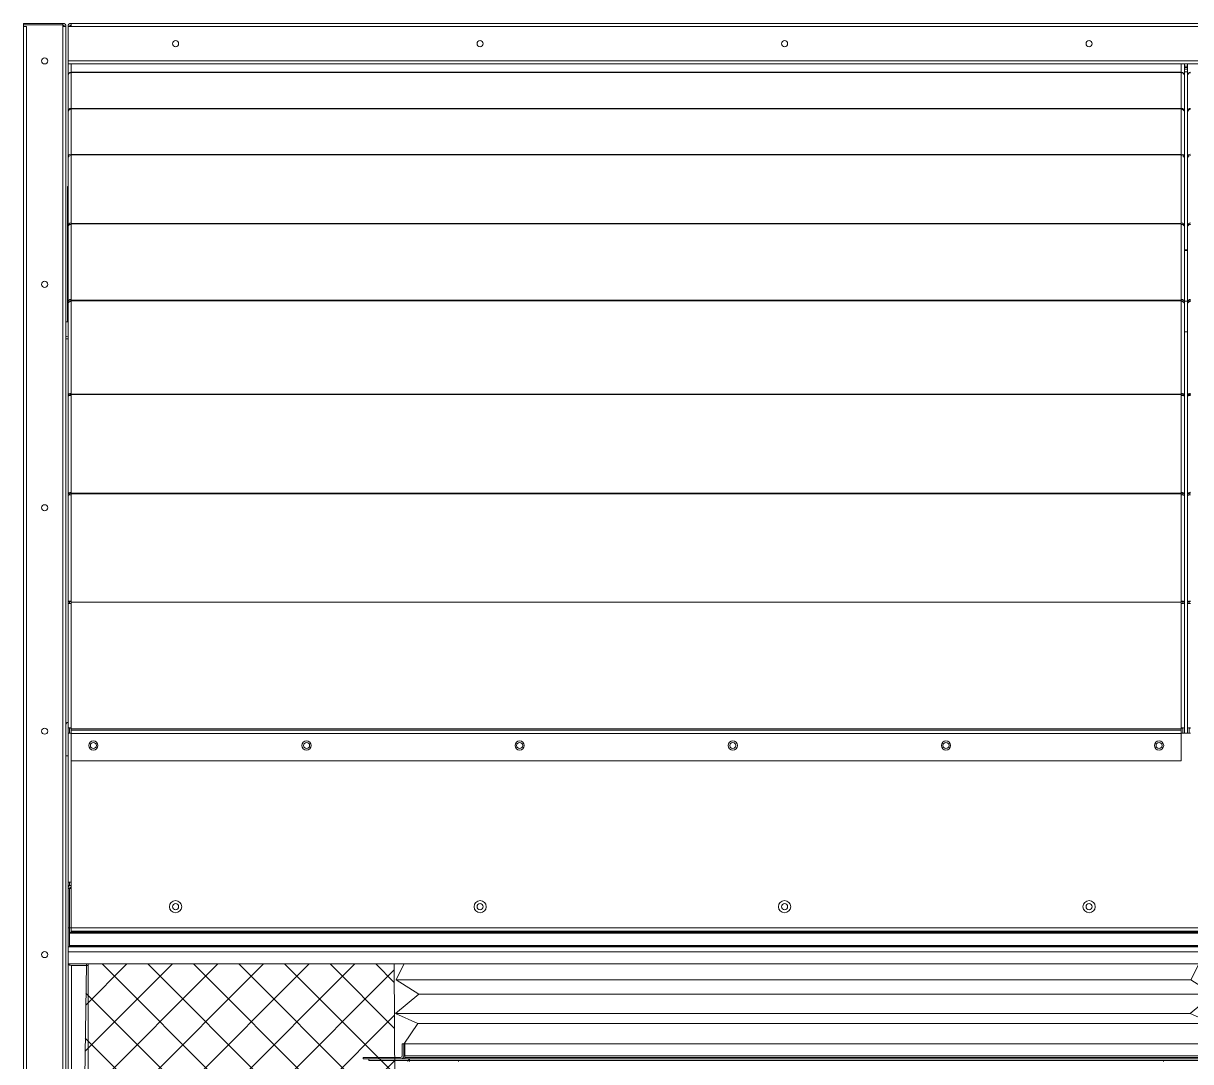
# Model space of a CAD drawing. Header units: millimetres. Extents: x 22763 to 52170, y 15948 to 36743.
# Drawn here: x 42064 to 43214, y 25508 to 26530 of the extents above; entities that cross this region are included whole.
import ezdxf

# ---------------------------------------------------------------- set-up
doc = ezdxf.new("R2010")
doc.units = ezdxf.units.MM

# ---------------------------------------------------------------- blocks, each defined once
blk = doc.blocks.new('3753456')
at = {"color": 0, "lineweight": 5}
for p, q in [((337590.2, 91235.5), (337597.8, 91251)), ((337612.3, 91221.4), (337590.2, 91235.5)), ((337589.4, 91202.2), (337612.3, 91221.4)), ((337611.6, 91192.6), (337589.4, 91202.2)), ((337597.8, 91172), (337611.6, 91192.6))]:
    blk.add_line(p, q, dxfattribs=at)
blk = doc.blocks.new('45735')
at = {"color": 0, "lineweight": 5}
for p, q in [((339300, 91099.7), (338517, 91099.7)), ((338539.1, 91085.6), (339322.1, 91085.6)), ((338516.2, 91066.4), (339299.2, 91066.4)), ((339321.4, 91056.8), (338538.4, 91056.8))]:
    blk.add_line(p, q, dxfattribs=at)
for p in [(926.8, -135.8), (1709.8, -135.8)]:
    blk.add_blockref('3753456', p, dxfattribs=at)
blk = doc.blocks.new('2')
at = {"lineweight": 5}
h = blk.add_hatch(dxfattribs=at)
h.set_pattern_fill('ANSI37', scale=10)
h.set_pattern_definition([(45, (-991384.25, -464684.997), (-22.4506403, 22.4506403), []), (135, (-991384.25, -464684.997), (-22.4506403, -22.4506403), [])])
h.paths.add_polyline_path([(42439.5, 23682), (42429, 25604.2), (42125.7, 25604.2), (42097.5, 23682)])
at = {"color": 7, "lineweight": 20, "ltscale": 0.021611}
for p, q in [((42063.6, 26530.4), (42102.5, 26530.4)), ((42063.6, 26528.8), (42102.5, 26528.8)), ((42107.6, 25678.5), (42107.6, 25639.6)), ((42109.2, 25639.6), (42109.2, 25678.5))]:
    blk.add_line(p, q, dxfattribs=at)
at = {"color": 7, "lineweight": 20, "ltscale": 0.000888889}
for p, q in [((42063.6, 26530.4), (42063.6, 26528.8)), ((42102.5, 26530.4), (42102.5, 26528.8)), ((42109.2, 26256.3), (42107.6, 26256.3)), ((43206, 26256.3), (43207.6, 26256.3)), ((43212.2, 26256.3), (43210.6, 26256.3)), ((42109.2, 26164.3), (42107.6, 26164.3)), ((43206, 26164.3), (43207.6, 26164.3)), ((43212.2, 26164.3), (43210.6, 26164.3)), ((42109.2, 26067.2), (42107.6, 26067.2)), ((43206, 26067.2), (43207.6, 26067.2)), ((43212.2, 26067.2), (43210.6, 26067.2)), ((42109.2, 25960.8), (42107.6, 25960.8)), ((43206, 25960.8), (43207.6, 25960.8)), ((43212.2, 25960.8), (43210.6, 25960.8)), ((42107.6, 25681.6), (42107.6, 25680)), ((42107.6, 25678.5), (42109.2, 25678.5)), ((42107.6, 25639.6), (42109.2, 25639.6)), ((42107.6, 25621.2), (42109.2, 25621.2)), ((42438.4, 25525.6), (42436.8, 25525.6)), ((42398.4, 25512.2), (42398.4, 25510.6)), ((42403.9, 25510.6), (42403.9, 25509)), ((42439.4, 25512.2), (42439.4, 25510.6)), ((42443.9, 25509), (42443.9, 25510.6)), ((42442.3, 25509), (42443.9, 25509))]:
    blk.add_line(p, q, dxfattribs=at)
at = {"color": 7, "lineweight": 20, "ltscale": 0.000833333}
for p, q in [((42063.6, 26527.3), (42063.6, 26528.8)), ((42102.5, 26528.8), (42102.5, 26527.3)), ((42109.2, 25678.5), (42110.7, 25678.5)), ((42110.7, 25639.6), (42109.2, 25639.6)), ((42439.4, 25512.2), (42439.4, 25513.7))]:
    blk.add_line(p, q, dxfattribs=at)
at = {"color": 7, "lineweight": 20, "ltscale": 0.001722}
for p, q in [((42063.6, 26527.3), (42066.7, 26527.3)), ((42063.6, 26527.3), (42066.7, 26527.3)), ((42105.6, 26527.3), (42102.5, 26527.3)), ((42110.7, 26527.3), (42107.6, 26527.3)), ((42110.7, 26527.3), (42110.7, 26530.4)), ((42107.6, 26493.5), (42107.6, 26490.4)), ((42107.6, 25831.3), (42110.7, 25831.3)), ((42110.7, 25831.2), (42110.7, 25834.3)), ((43204.5, 25831.2), (43204.5, 25834.3)), ((42107.6, 25684.6), (42110.7, 25684.6)), ((42110.7, 25636.5), (42110.7, 25639.6))]:
    blk.add_line(p, q, dxfattribs=at)
at = {"color": 7, "lineweight": 20}
for p, q in [((42063.6, 23685.5), (42063.6, 26527.3)), ((42066.7, 23685.5), (42066.7, 26527.3)), ((42102.5, 23685.5), (42102.5, 26527.3)), ((42105.6, 23685.5), (42105.6, 26527.3)), ((45016.5, 26530.4), (42110.7, 26530.4)), ((45016.5, 26527.3), (42110.7, 26527.3)), ((45019.6, 26493.5), (42107.6, 26493.5)), ((45019.6, 26490.4), (42107.6, 26490.4)), ((42110.7, 26482.3), (43204.5, 26482.3)), ((42110.7, 26482.1), (43204.5, 26482.1)), ((42110.7, 26446.4), (43204.5, 26446.4)), ((42110.7, 26446.3), (43204.5, 26446.3)), ((42110.7, 26401.2), (43204.5, 26401.2)), ((42110.7, 26400.8), (43204.5, 26400.8)), ((42110.7, 26333.2), (43204.5, 26333.2)), ((42110.7, 26333), (43204.5, 26333)), ((42110.7, 26257.8), (43204.5, 26257.8)), ((42110.7, 26257.3), (43204.5, 26257.3)), ((42110.7, 26165.1), (43204.5, 26165.1)), ((42110.7, 26164.9), (43204.5, 26164.9)), ((42110.7, 26067.8), (43204.5, 26067.8)), ((42110.7, 26067.1), (43204.5, 26067.1)), ((42110.7, 25960.5), (43204.5, 25960.5)), ((42110.7, 25960.3), (43204.5, 25960.3)), ((43204.5, 25835.6), (42110.7, 25835.6)), ((42110.7, 25834.3), (43204.5, 25834.3)), ((42110.7, 25831.2), (43204.5, 25831.2)), ((42110.7, 25804.3), (43204.5, 25804.3)), ((42110.7, 25639.6), (45016.5, 25639.6)), ((42110.7, 25636.5), (45016.5, 25636.5)), ((45018, 25635.5), (42109.2, 25635.5)), ((45018, 25634.4), (42109.2, 25634.4)), ((45019.6, 25621), (42107.6, 25621)), ((45019.6, 25616.1), (42107.6, 25616.1)), ((42109.2, 25622.3), (45018, 25622.3)), ((42109.2, 25621.3), (45018, 25621.3)), ((42107.6, 25604.2), (45019.6, 25604.2))]:
    blk.add_line(p, q, dxfattribs=at)
at = {"color": 7, "lineweight": 20, "ltscale": 0.018778}
blk.add_line((42107.6, 26493.5), (42107.6, 26527.3), dxfattribs=at)
at = {"color": 7, "lineweight": 20, "ltscale": 0.000566703}
blk.add_line((42109.6, 26528.3), (42109.6, 26527.3), dxfattribs=at)
at = {"color": 7, "lineweight": 20, "ltscale": 4.85921e-05}
for p, q in [((42107.6, 26489), (42107.6, 26489.1)), ((43210.6, 26489), (43210.6, 26489.1))]:
    blk.add_line(p, q, dxfattribs=at)
at = {"color": 7, "lineweight": 20, "ltscale": 0.005416}
for p, q in [((42107.6, 26479.3), (42107.6, 26489)), ((43207.6, 26489), (43207.6, 26479.3)), ((43210.6, 26479.3), (43210.6, 26489))]:
    blk.add_line(p, q, dxfattribs=at)
at = {"color": 7, "lineweight": 20, "ltscale": 0.004468}
for p, q in [((42110.7, 26482.4), (42110.7, 26490.4)), ((43204.5, 26490.4), (43204.5, 26482.4))]:
    blk.add_line(p, q, dxfattribs=at)
at = {"color": 7, "lineweight": 20, "ltscale": 5.01906e-05}
blk.add_line((43207.6, 26489), (43207.6, 26489.1), dxfattribs=at)
at = {"color": 7, "lineweight": 20, "ltscale": 0.001667}
for p, q in [((43207.6, 26488.4), (43210.6, 26488.4)), ((43207.6, 26488.4), (43210.6, 26488.4)), ((43210.6, 26486.9), (43207.6, 26486.9)), ((43210.6, 26485.3), (43207.6, 26485.3)), ((43207.6, 26482.8), (43210.6, 26482.8)), ((43207.6, 26307.4), (43210.6, 26307.4)), ((43207.6, 26306.8), (43210.6, 26306.8)), ((43207.6, 26257), (43210.6, 26257)), ((43207.6, 26256.7), (43210.6, 26256.7)), ((43207.6, 26226.8), (43210.6, 26226.8))]:
    blk.add_line(p, q, dxfattribs=at)
at = {"color": 7, "lineweight": 20, "ltscale": 1.77131e-05}
for p, q in [((42107.6, 26479.3), (42107.6, 26479.3)), ((43210.6, 26479.3), (43210.6, 26479.3))]:
    blk.add_line(p, q, dxfattribs=at)
at = {"color": 7, "lineweight": 20, "ltscale": 0.000231544}
for p, q in [((42107.6, 26478.9), (42107.6, 26479.3)), ((43210.6, 26478.9), (43210.6, 26479.3))]:
    blk.add_line(p, q, dxfattribs=at)
at = {"color": 7, "lineweight": 20, "ltscale": 0.019501}
for p, q in [((42107.6, 26443.7), (42107.6, 26478.9)), ((42110.7, 26446.7), (42110.7, 26481.8)), ((43204.5, 26481.8), (43204.5, 26446.7)), ((43207.6, 26478.9), (43207.6, 26443.7)), ((43210.6, 26443.7), (43210.6, 26478.9))]:
    blk.add_line(p, q, dxfattribs=at)
at = {"color": 7, "lineweight": 20, "ltscale": 5.06378e-05}
for p, q in [((42110.7, 26482.4), (42110.7, 26482.3)), ((43204.5, 26482.4), (43204.5, 26482.3))]:
    blk.add_line(p, q, dxfattribs=at)
at = {"color": 7, "lineweight": 20, "ltscale": 8.68979e-05}
for p, q in [((42110.7, 26482.1), (42110.7, 26482.3)), ((43204.5, 26482.1), (43204.5, 26482.3))]:
    blk.add_line(p, q, dxfattribs=at)
at = {"color": 7, "lineweight": 20, "ltscale": 0.000182321}
for p, q in [((42110.7, 26481.8), (42110.7, 26482.1)), ((43204.5, 26481.8), (43204.5, 26482.1))]:
    blk.add_line(p, q, dxfattribs=at)
at = {"color": 7, "lineweight": 20, "ltscale": 1.77147e-05}
blk.add_line((43207.6, 26479.3), (43207.6, 26479.3), dxfattribs=at)
at = {"color": 7, "lineweight": 20, "ltscale": 0.020143}
blk.add_line((43207.6, 26443), (43207.6, 26479.3), dxfattribs=at)
at = {"color": 7, "lineweight": 20, "ltscale": 5.95226e-05}
for p, q in [((42107.7, 26443.7), (42107.6, 26443.7)), ((43210.7, 26443.7), (43210.6, 26443.7))]:
    blk.add_line(p, q, dxfattribs=at)
at = {"color": 7, "lineweight": 20, "ltscale": 0.000407997}
for p, q in [((42107.6, 26443), (42107.6, 26443.7)), ((43210.6, 26443), (43210.6, 26443.7))]:
    blk.add_line(p, q, dxfattribs=at)
at = {"color": 7, "lineweight": 20, "ltscale": 0.024554}
for p, q in [((42107.6, 26398.8), (42107.6, 26443)), ((42110.7, 26401.6), (42110.7, 26445.8)), ((43204.5, 26445.8), (43204.5, 26401.6)), ((43207.6, 26443), (43207.6, 26398.8)), ((43210.6, 26398.8), (43210.6, 26443))]:
    blk.add_line(p, q, dxfattribs=at)
at = {"color": 7, "lineweight": 20, "ltscale": 0.000181183}
for p, q in [((42110.7, 26446.4), (42110.7, 26446.7)), ((43204.5, 26446.4), (43204.5, 26446.7))]:
    blk.add_line(p, q, dxfattribs=at)
at = {"color": 7, "lineweight": 20, "ltscale": 5.76158e-05}
for p, q in [((42110.7, 26446.3), (42110.7, 26446.4)), ((43204.5, 26446.3), (43204.5, 26446.4))]:
    blk.add_line(p, q, dxfattribs=at)
at = {"color": 7, "lineweight": 20, "ltscale": 0.000228135}
for p, q in [((42110.7, 26445.8), (42110.7, 26446.3)), ((43204.5, 26445.8), (43204.5, 26446.3))]:
    blk.add_line(p, q, dxfattribs=at)
at = {"color": 7, "lineweight": 20, "ltscale": 5.95243e-05}
blk.add_line((43207.5, 26443.7), (43207.6, 26443.7), dxfattribs=at)
at = {"color": 7, "lineweight": 20, "ltscale": 0.019078}
blk.add_line((43207.6, 26409.4), (43207.6, 26443.7), dxfattribs=at)
at = {"color": 7, "lineweight": 20, "ltscale": 0.000162064}
for p, q in [((42107.9, 26398.8), (42107.6, 26398.8)), ((43207.3, 26398.8), (43207.6, 26398.8)), ((43210.9, 26398.8), (43210.6, 26398.8))]:
    blk.add_line(p, q, dxfattribs=at)
at = {"color": 7, "lineweight": 20, "ltscale": 0.000573504}
for p, q in [((42107.6, 26397.8), (42107.6, 26398.8)), ((43210.6, 26397.8), (43210.6, 26398.8))]:
    blk.add_line(p, q, dxfattribs=at)
at = {"color": 7, "lineweight": 20, "ltscale": 0.036885}
for p, q in [((42107.6, 26331.4), (42107.6, 26397.8)), ((42110.7, 26333.8), (42110.7, 26400.2)), ((43204.5, 26400.2), (43204.5, 26333.8)), ((43207.6, 26397.8), (43207.6, 26331.4)), ((43210.6, 26331.4), (43210.6, 26397.8))]:
    blk.add_line(p, q, dxfattribs=at)
at = {"color": 7, "lineweight": 20, "ltscale": 0.000229568}
for p, q in [((42110.7, 26401.2), (42110.7, 26401.6)), ((43204.5, 26401.2), (43204.5, 26401.6))]:
    blk.add_line(p, q, dxfattribs=at)
at = {"color": 7, "lineweight": 20, "ltscale": 0.000214269}
for p, q in [((42110.7, 26400.8), (42110.7, 26401.2)), ((43204.5, 26400.8), (43204.5, 26401.2))]:
    blk.add_line(p, q, dxfattribs=at)
at = {"color": 7, "lineweight": 20, "ltscale": 0.000344851}
for p, q in [((42110.7, 26400.2), (42110.7, 26400.8)), ((43204.5, 26400.2), (43204.5, 26400.8))]:
    blk.add_line(p, q, dxfattribs=at)
at = {"color": 7, "lineweight": 20, "ltscale": 0.017676}
blk.add_line((43207.6, 26367), (43207.6, 26398.8), dxfattribs=at)
at = {"color": 7, "lineweight": 20, "ltscale": 0.00027726}
blk.add_line((42107.1, 26369.7), (42107.6, 26369.7), dxfattribs=at)
at = {"color": 7, "lineweight": 20, "ltscale": 0.016557}
blk.add_line((42107.1, 26369.7), (42107.1, 26339.9), dxfattribs=at)
at = {"color": 7, "lineweight": 20, "ltscale": 0.000277275}
for p, q in [((42107.1, 26339.9), (42107.6, 26339.9)), ((42107.1, 26339), (42107.6, 26339))]:
    blk.add_line(p, q, dxfattribs=at)
at = {"color": 7, "lineweight": 20, "ltscale": 0.000503259}
blk.add_line((42107.1, 26339), (42107.1, 26339.9), dxfattribs=at)
at = {"color": 7, "lineweight": 20, "ltscale": 0.056978}
blk.add_line((42107.1, 26339), (42107.1, 26236.4), dxfattribs=at)
at = {"color": 7, "lineweight": 20, "ltscale": 0.000315481}
for p, q in [((42108.2, 26331.4), (42107.6, 26331.4)), ((43207, 26331.4), (43207.6, 26331.4)), ((43211.2, 26331.4), (43210.6, 26331.4))]:
    blk.add_line(p, q, dxfattribs=at)
at = {"color": 7, "lineweight": 20, "ltscale": 0.000722932}
for p, q in [((42107.6, 26330.1), (42107.6, 26331.4)), ((43210.6, 26330.1), (43210.6, 26331.4))]:
    blk.add_line(p, q, dxfattribs=at)
at = {"color": 7, "lineweight": 20, "ltscale": 0.041009}
for p, q in [((42107.6, 26256.3), (42107.6, 26330.1)), ((42110.7, 26258.5), (42110.7, 26332.3)), ((43204.5, 26332.3), (43204.5, 26258.5)), ((43207.6, 26330.1), (43207.6, 26256.3)), ((43210.6, 26256.3), (43210.6, 26330.1))]:
    blk.add_line(p, q, dxfattribs=at)
at = {"color": 7, "lineweight": 20, "ltscale": 0.000342699}
for p, q in [((42110.7, 26333.2), (42110.7, 26333.8)), ((43204.5, 26333.2), (43204.5, 26333.8))]:
    blk.add_line(p, q, dxfattribs=at)
at = {"color": 7, "lineweight": 20, "ltscale": 0.000101871}
for p, q in [((42110.7, 26333), (42110.7, 26333.2)), ((43204.5, 26333), (43204.5, 26333.2))]:
    blk.add_line(p, q, dxfattribs=at)
at = {"color": 7, "lineweight": 20, "ltscale": 0.00038102}
for p, q in [((42110.7, 26333), (42110.7, 26332.3)), ((43204.5, 26333), (43204.5, 26332.3))]:
    blk.add_line(p, q, dxfattribs=at)
at = {"color": 7, "lineweight": 20, "ltscale": 0.015571}
blk.add_line((43207.6, 26303.4), (43207.6, 26331.4), dxfattribs=at)
at = {"color": 7, "lineweight": 20, "ltscale": 0.000383413}
for p, q in [((42110.7, 26258.5), (42110.7, 26257.8)), ((43204.5, 26258.5), (43204.5, 26257.8))]:
    blk.add_line(p, q, dxfattribs=at)
at = {"color": 7, "lineweight": 20, "ltscale": 0.000318226}
for p, q in [((42110.7, 26257.3), (42110.7, 26257.8)), ((43204.5, 26257.3), (43204.5, 26257.8))]:
    blk.add_line(p, q, dxfattribs=at)
at = {"color": 7, "lineweight": 20, "ltscale": 0.000469699}
for p, q in [((42110.7, 26257.3), (42110.7, 26256.4)), ((43204.5, 26257.3), (43204.5, 26256.4))]:
    blk.add_line(p, q, dxfattribs=at)
at = {"color": 7, "lineweight": 20, "ltscale": 0.000523852}
blk.add_line((43204.5, 26257.4), (43204.5, 26256.4), dxfattribs=at)
at = {"color": 7, "lineweight": 20, "ltscale": 0.000852754}
for p, q in [((42107.6, 26254.7), (42107.6, 26256.3)), ((43210.6, 26254.7), (43210.6, 26256.3))]:
    blk.add_line(p, q, dxfattribs=at)
at = {"color": 7, "lineweight": 20, "ltscale": 0.050238}
for p, q in [((42107.6, 26164.3), (42107.6, 26254.7)), ((42110.7, 26166), (42110.7, 26256.4)), ((43204.5, 26256.4), (43204.5, 26166)), ((43207.6, 26254.7), (43207.6, 26164.3)), ((43210.6, 26164.3), (43210.6, 26254.7))]:
    blk.add_line(p, q, dxfattribs=at)
at = {"color": 7, "lineweight": 20, "ltscale": 3.37381e-05}
for p, q in [((42109.2, 26256.2), (42109.2, 26256.3)), ((43206, 26256.2), (43206, 26256.3)), ((43212.2, 26256.2), (43212.2, 26256.3))]:
    blk.add_line(p, q, dxfattribs=at)
at = {"color": 7, "lineweight": 20, "ltscale": 0.01323}
blk.add_line((43207.6, 26232.5), (43207.6, 26256.3), dxfattribs=at)
at = {"color": 7, "lineweight": 20, "ltscale": 0.001111}
for p, q in [((42105.6, 26236.4), (42107.6, 26236.4)), ((42107.6, 26219.7), (42105.6, 26219.7)), ((42105.6, 25809), (42107.6, 25809))]:
    blk.add_line(p, q, dxfattribs=at)
at = {"color": 7, "lineweight": 20, "ltscale": 0.000466768}
for p, q in [((42110.7, 26166), (42110.7, 26165.1)), ((43204.5, 26166), (43204.5, 26165.1))]:
    blk.add_line(p, q, dxfattribs=at)
at = {"color": 7, "lineweight": 20, "ltscale": 0.000134994}
for p, q in [((42110.7, 26164.9), (42110.7, 26165.1)), ((43204.5, 26164.9), (43204.5, 26165.1))]:
    blk.add_line(p, q, dxfattribs=at)
at = {"color": 7, "lineweight": 20, "ltscale": 0.000492271}
for p, q in [((42110.7, 26164.9), (42110.7, 26164)), ((43204.5, 26164.9), (43204.5, 26164))]:
    blk.add_line(p, q, dxfattribs=at)
at = {"color": 7, "lineweight": 20, "ltscale": 0.000610792}
blk.add_line((43204.5, 26165.1), (43204.5, 26164), dxfattribs=at)
at = {"color": 7, "lineweight": 20, "ltscale": 0.000958765}
for p, q in [((42107.6, 26162.6), (42107.6, 26164.3)), ((43210.6, 26162.6), (43210.6, 26164.3))]:
    blk.add_line(p, q, dxfattribs=at)
at = {"color": 7, "lineweight": 20, "ltscale": 0.052983}
for p, q in [((42107.6, 26067.2), (42107.6, 26162.6)), ((42110.7, 26068.6), (42110.7, 26164)), ((43204.5, 26164), (43204.5, 26068.6)), ((43207.6, 26162.6), (43207.6, 26067.2)), ((43210.6, 26067.2), (43210.6, 26162.6))]:
    blk.add_line(p, q, dxfattribs=at)
at = {"color": 7, "lineweight": 20, "ltscale": 0.000257803}
for p, q in [((42109.2, 26163.8), (42109.2, 26164.3)), ((43206, 26163.8), (43206, 26164.3)), ((43212.2, 26163.8), (43212.2, 26164.3))]:
    blk.add_line(p, q, dxfattribs=at)
at = {"color": 7, "lineweight": 20, "ltscale": 0.010363}
blk.add_line((43207.6, 26145.7), (43207.6, 26164.3), dxfattribs=at)
at = {"color": 7, "lineweight": 20, "ltscale": 0.001039}
for p, q in [((42107.6, 26065.3), (42107.6, 26067.2)), ((43210.6, 26065.3), (43210.6, 26067.2))]:
    blk.add_line(p, q, dxfattribs=at)
at = {"color": 7, "lineweight": 20, "ltscale": 0.058102}
for p, q in [((42107.6, 25960.8), (42107.6, 26065.3)), ((42110.7, 25961.5), (42110.7, 26066.1)), ((43204.5, 26066.1), (43204.5, 25961.5)), ((43207.6, 26065.3), (43207.6, 25960.8)), ((43210.6, 25960.8), (43210.6, 26065.3))]:
    blk.add_line(p, q, dxfattribs=at)
at = {"color": 7, "lineweight": 20, "ltscale": 0.000676388}
for p, q in [((42109.2, 26066), (42109.2, 26067.2)), ((43206, 26066), (43206, 26067.2)), ((43212.2, 26066), (43212.2, 26067.2))]:
    blk.add_line(p, q, dxfattribs=at)
at = {"color": 7, "lineweight": 20, "ltscale": 0.000495362}
for p, q in [((42110.7, 26068.6), (42110.7, 26067.8)), ((43204.5, 26068.6), (43204.5, 26067.8))]:
    blk.add_line(p, q, dxfattribs=at)
at = {"color": 7, "lineweight": 20, "ltscale": 0.000387411}
for p, q in [((42110.7, 26067.1), (42110.7, 26067.8)), ((43204.5, 26067.1), (43204.5, 26067.8))]:
    blk.add_line(p, q, dxfattribs=at)
at = {"color": 7, "lineweight": 20, "ltscale": 0.000543222}
for p, q in [((42110.7, 26067.1), (42110.7, 26066.1)), ((43204.5, 26067.1), (43204.5, 26066.1))]:
    blk.add_line(p, q, dxfattribs=at)
at = {"color": 7, "lineweight": 20, "ltscale": 0.001012}
blk.add_line((43204.5, 26067.9), (43204.5, 26066.1), dxfattribs=at)
at = {"color": 7, "lineweight": 20, "ltscale": 0.007338}
blk.add_line((43207.6, 26054), (43207.6, 26067.2), dxfattribs=at)
at = {"color": 7, "lineweight": 20, "ltscale": 0.00109}
for p, q in [((42107.6, 25958.8), (42107.6, 25960.8)), ((43210.6, 25958.8), (43210.6, 25960.8))]:
    blk.add_line(p, q, dxfattribs=at)
at = {"color": 7, "lineweight": 20, "ltscale": 0.068058}
for p, q in [((42107.6, 25836.3), (42107.6, 25958.8)), ((42110.7, 25836.8), (42110.7, 25959.3)), ((43204.5, 25959.3), (43204.5, 25836.8)), ((43207.6, 25958.8), (43207.6, 25836.3)), ((43210.6, 25836.3), (43210.6, 25958.8))]:
    blk.add_line(p, q, dxfattribs=at)
at = {"color": 7, "lineweight": 20, "ltscale": 0.000861584}
for p, q in [((42109.2, 25959.2), (42109.2, 25960.8)), ((43206, 25959.2), (43206, 25960.8)), ((43212.2, 25959.2), (43212.2, 25960.8))]:
    blk.add_line(p, q, dxfattribs=at)
at = {"color": 7, "lineweight": 20, "ltscale": 0.000539832}
for p, q in [((42110.7, 25961.5), (42110.7, 25960.5)), ((43204.5, 25961.5), (43204.5, 25960.5))]:
    blk.add_line(p, q, dxfattribs=at)
at = {"color": 7, "lineweight": 20, "ltscale": 0.000153368}
for p, q in [((42110.7, 25960.3), (42110.7, 25960.5)), ((43204.5, 25960.3), (43204.5, 25960.5))]:
    blk.add_line(p, q, dxfattribs=at)
at = {"color": 7, "lineweight": 20, "ltscale": 0.00054973}
for p, q in [((42110.7, 25960.3), (42110.7, 25959.3)), ((43204.5, 25960.3), (43204.5, 25959.3))]:
    blk.add_line(p, q, dxfattribs=at)
at = {"color": 7, "lineweight": 20, "ltscale": 0.001029}
blk.add_line((43204.5, 25961.1), (43204.5, 25959.3), dxfattribs=at)
at = {"color": 7, "lineweight": 20, "ltscale": 0.004022}
blk.add_line((43207.6, 25953.5), (43207.6, 25960.8), dxfattribs=at)
at = {"color": 7, "lineweight": 20, "ltscale": 0.002779}
for p, q in [((42107.6, 25831.3), (42107.6, 25836.3)), ((42109.2, 25831.3), (42109.2, 25836.3)), ((43206, 25831.3), (43206, 25836.3)), ((43207.6, 25831.3), (43207.6, 25836.3)), ((43210.6, 25831.3), (43210.6, 25836.3)), ((43212.2, 25831.3), (43212.2, 25836.3))]:
    blk.add_line(p, q, dxfattribs=at)
at = {"color": 7, "lineweight": 20, "ltscale": 0.0815}
blk.add_line((42107.6, 25831.3), (42107.6, 25684.6), dxfattribs=at)
at = {"color": 7, "lineweight": 20, "ltscale": 0.000665626}
for p, q in [((42110.7, 25836.8), (42110.7, 25835.6)), ((43204.5, 25836.8), (43204.5, 25835.6))]:
    blk.add_line(p, q, dxfattribs=at)
at = {"color": 7, "lineweight": 20, "ltscale": 0.000707283}
for p, q in [((42110.7, 25835.6), (42110.7, 25834.3)), ((43204.5, 25835.6), (43204.5, 25834.3))]:
    blk.add_line(p, q, dxfattribs=at)
at = {"color": 7, "lineweight": 20, "ltscale": 0.002905}
blk.add_line((43204.5, 25836.5), (43204.5, 25831.3), dxfattribs=at)
at = {"color": 7, "lineweight": 20, "ltscale": 0.005111}
blk.add_line((43213.7, 25831.3), (43204.5, 25831.3), dxfattribs=at)
at = {"color": 7, "lineweight": 20, "ltscale": 0.014944}
for p, q in [((42110.7, 25831.2), (42110.7, 25804.3)), ((43204.5, 25804.3), (43204.5, 25831.2))]:
    blk.add_line(p, q, dxfattribs=at)
at = {"color": 7, "lineweight": 20, "ltscale": 0.0665}
blk.add_line((42110.7, 25804.3), (42110.7, 25684.6), dxfattribs=at)
at = {"color": 7, "lineweight": 20, "ltscale": 0.001669}
for p, q in [((42107.6, 25684.6), (42107.6, 25681.6)), ((42109.2, 25684.6), (42109.2, 25681.6))]:
    blk.add_line(p, q, dxfattribs=at)
at = {"color": 7, "lineweight": 20, "ltscale": 0.025}
blk.add_line((42110.7, 25684.6), (42110.7, 25639.6), dxfattribs=at)
at = {"color": 7, "lineweight": 20, "ltscale": 0.001703}
blk.add_line((42107.6, 25681.6), (42110.7, 25681.6), dxfattribs=at)
at = {"color": 7, "lineweight": 20, "ltscale": 0.000253866}
blk.add_line((42107.6, 25679.5), (42107.6, 25680), dxfattribs=at)
at = {"color": 7, "lineweight": 20, "ltscale": 0.000215038}
blk.add_line((42107.6, 25680), (42108, 25680), dxfattribs=at)
at = {"color": 7, "lineweight": 20, "ltscale": 0.000100412}
blk.add_line((42107.6, 25679.5), (42107.8, 25679.5), dxfattribs=at)
at = {"color": 7, "lineweight": 20, "ltscale": 0.00055812}
blk.add_line((42107.6, 25679.5), (42107.6, 25678.5), dxfattribs=at)
at = {"color": 7, "lineweight": 20, "ltscale": 0.000598884}
blk.add_line((42109.6, 25679.5), (42110.7, 25679.5), dxfattribs=at)
at = {"color": 7, "lineweight": 20, "ltscale": 1.32337e-05}
blk.add_line((42110.7, 25680), (42110.7, 25680), dxfattribs=at)
at = {"color": 7, "lineweight": 20, "ltscale": 0.010219}
for p, q in [((42107.6, 25621.2), (42107.6, 25639.6)), ((42109.2, 25621.2), (42109.2, 25639.6))]:
    blk.add_line(p, q, dxfattribs=at)
at = {"color": 7, "lineweight": 20, "ltscale": 0.002255}
blk.add_line((42109.2, 25635.5), (42109.2, 25639.6), dxfattribs=at)
at = {"color": 7, "lineweight": 20, "ltscale": 0.000618098}
blk.add_line((42109.2, 25634.4), (42109.2, 25635.5), dxfattribs=at)
at = {"color": 7, "lineweight": 20, "ltscale": 0.006747}
blk.add_line((42109.2, 25634.4), (42109.2, 25622.3), dxfattribs=at)
at = {"color": 7, "lineweight": 20, "ltscale": 8.17598e-05}
blk.add_line((42107.6, 25621), (42107.6, 25621.2), dxfattribs=at)
at = {"color": 7, "lineweight": 20, "ltscale": 0.00275}
blk.add_line((42107.6, 25621), (42107.6, 25616.1), dxfattribs=at)
at = {"color": 7, "lineweight": 20, "ltscale": 0.00658}
blk.add_line((42107.6, 25616.1), (42107.6, 25604.2), dxfattribs=at)
at = {"color": 7, "lineweight": 20, "ltscale": 0.000524657}
blk.add_line((42109.2, 25621.3), (42109.2, 25622.3), dxfattribs=at)
at = {"color": 7, "lineweight": 20, "ltscale": 0.139915}
blk.add_line((42107.6, 25604.2), (42107.6, 25352.4), dxfattribs=at)
at = {"color": 7, "lineweight": 20, "ltscale": 2.39452e-05}
blk.add_line((42111.1, 25604.2), (42111.1, 25604.2), dxfattribs=at)
at = {"color": 7, "lineweight": 20, "ltscale": 0.009167}
for p, q in [((42127.6, 25604.2), (42111.1, 25604.2)), ((42127.6, 25602.8), (42111.1, 25602.8))]:
    blk.add_line(p, q, dxfattribs=at)
at = {"color": 7, "lineweight": 20, "ltscale": 0.415127}
for p, q in [((42111.1, 25602.8), (42111.1, 24855.6)), ((42127.6, 24855.6), (42127.6, 25602.8))]:
    blk.add_line(p, q, dxfattribs=at)
at = {"color": 7, "lineweight": 20, "ltscale": 0.000773611}
blk.add_line((42127.6, 25602.8), (42127.6, 25604.2), dxfattribs=at)
at = {"color": 7, "lineweight": 20, "ltscale": 0.006611}
for p, q in [((42436.8, 25525.6), (42436.8, 25513.7)), ((42438.4, 25525.6), (42438.4, 25513.7)), ((42439.4, 25513.7), (42439.4, 25525.6))]:
    blk.add_line(p, q, dxfattribs=at)
at = {"color": 7, "lineweight": 20, "ltscale": 0.434111}
for p, q in [((42439.4, 25525.6), (43220.8, 25525.6)), ((42439.4, 25513.7), (43220.8, 25513.7)), ((42439.4, 25512.2), (43220.8, 25512.2)), ((42439.4, 25510.6), (43220.8, 25510.6))]:
    blk.add_line(p, q, dxfattribs=at)
at = {"color": 7, "lineweight": 20, "ltscale": 0.0205}
for p, q in [((42398.4, 25512.2), (42435.3, 25512.2)), ((42398.4, 25510.6), (42435.3, 25510.6))]:
    blk.add_line(p, q, dxfattribs=at)
at = {"color": 7, "lineweight": 20, "ltscale": 0.021333}
for p, q in [((42403.9, 25510.6), (42442.3, 25510.6)), ((42442.3, 25509), (42403.9, 25509))]:
    blk.add_line(p, q, dxfattribs=at)
at = {"color": 7, "lineweight": 20, "ltscale": 0.435222}
for p, q in [((43227.3, 25510.6), (42443.9, 25510.6)), ((43227.3, 25509), (42443.9, 25509))]:
    blk.add_line(p, q, dxfattribs=at)
at = {"color": 7, "lineweight": 20, "ltscale": 0.000555547}
for p, q in [((42442.3, 25508), (42442.3, 25509)), ((42443.9, 25509), (42443.9, 25508)), ((42492.3, 25509), (42492.3, 25508)), ((43186.9, 25508), (43186.9, 25509))]:
    blk.add_line(p, q, dxfattribs=at)
at = {"color": 7, "lineweight": 20, "ltscale": 0.026889}
blk.add_line((42443.9, 25509), (42492.3, 25509), dxfattribs=at)
at = {"color": 7, "lineweight": 20, "ltscale": 0.022444}
blk.add_line((43186.9, 25509), (43227.3, 25509), dxfattribs=at)
at = {"color": 0, "lineweight": 20}
blk.add_lwpolyline([(42125.7, 25604.2), (42429, 25604.2), (42439.5, 23682), (42097.5, 23682)], close=True, dxfattribs=at)
at = {"color": 7, "lineweight": 20}
for centre, radius in [((42213.6, 26510.4), 3), ((42513.6, 26510.4), 3), ((42813.6, 26510.4), 3), ((43113.6, 26510.4), 3), ((42084.6, 26493.4), 3), ((42084.6, 26273.4), 3), ((42084.6, 26053.4), 3), ((42084.6, 25833.4), 3), ((42132.6, 25819.3), 4.5), ((42132.6, 25819.3), 3), ((42342.6, 25819.3), 4.5), ((42342.6, 25819.3), 3), ((42552.6, 25819.3), 4.5), ((42552.6, 25819.3), 3), ((42762.6, 25819.3), 4.5), ((42762.6, 25819.3), 3), ((42972.6, 25819.3), 4.5), ((42972.6, 25819.3), 3), ((43182.6, 25819.3), 4.5), ((43182.6, 25819.3), 3), ((42213.6, 25660.6), 6), ((42213.6, 25660.6), 3), ((42513.6, 25660.6), 6), ((42513.6, 25660.6), 3), ((42813.6, 25660.6), 6), ((42813.6, 25660.6), 3), ((43113.6, 25660.6), 6), ((43113.6, 25660.6), 3), ((42084.6, 25613.4), 3)]:
    blk.add_circle(centre, radius, dxfattribs=at)
for centre, radius, start, end in [((42102.5, 26527.3), 3.1, 0, 90), ((42102.5, 26527.3), 1.5, 0, 90), ((42102.1, 26526.9), 1.5, 15.466, 74.5988), ((42102.1, 26526.9), 3.5, 0, 0.5932), ((42110.7, 26527.3), 3.1, 90, 180), ((42110.7, 26527.3), 1.5, 90, 180), ((42110.7, 26491.5), 3.1, 200.7836, 202.6686), ((42102.1, 26293.9), 3.5, 359.4068, 0), ((43204.5, 26295.6), 3.1, 0, 0.8218), ((42102.5, 26285.3), 3.1, 0, 0.6302), ((43204.5, 26072.7), 3.1, 0, 0.7204), ((42110.7, 25678.5), 3.1, 90, 180), ((42110.7, 25678.5), 1.5, 90, 180), ((42435.3, 25513.7), 1.5, 270, 0), ((42435.3, 25513.7), 3.1, 270, 0), ((42442.3, 25509), 1.6, 0, 90)]:
    blk.add_arc(centre, radius, start, end, dxfattribs=at)
for centre, major_axis, ratio, start_param, end_param in [((42110.7, 26489), (3.1, 0), 0.995898, 2.678096, 3.141593), ((42110.7, 26489.1), (-3.1, 0), 1, 5.854017, 6.283185), ((43204.5, 26489), (-3.1, 0), 0.995898, 3.141593, 3.605089), ((43204.5, 26489.1), (3.1, 0), 1, 6.283185, 6.712354), ((43213.7, 26489), (3.1, 0), 0.995898, 2.678096, 3.141593), ((43213.7, 26489.1), (-3.1, 0), 1, 5.854017, 6.283185), ((42110.7, 26479.3), (3.1, 0), 0.995898, 1.570796, 3.141593), ((42110.7, 26478.9), (3.1, 0), 0.945441, 1.570796, 3.141593), ((43204.5, 26479.3), (-3.1, 0), 0.995898, 3.141593, 4.712389), ((43204.5, 26478.9), (-3.1, 0), 0.945441, 3.141593, 4.712389), ((43213.7, 26479.3), (3.1, 0), 0.995898, 1.570796, 3.141593), ((43213.7, 26478.9), (3.1, 0), 0.945441, 1.570796, 3.141593), ((42110.7, 26443.7), (3.1, 0), 0.945441, 1.570796, 3.141593), ((42110.7, 26443), (3.1, 0), 0.911987, 1.570796, 3.141593), ((43204.5, 26443.7), (-3.1, 0), 0.945441, 3.141593, 4.712389), ((43204.5, 26443), (-3.1, 0), 0.911987, 3.141593, 4.712389), ((43213.7, 26443.7), (3.1, 0), 0.945441, 1.570796, 3.141593), ((43213.7, 26443), (3.1, 0), 0.911987, 1.570796, 3.141593), ((42110.7, 26398.8), (3.1, 0), 0.911987, 1.570796, 3.141593), ((42110.7, 26397.8), (3.1, 0), 0.787572, 1.570796, 3.141593), ((43204.5, 26398.8), (-3.1, 0), 0.911987, 3.141593, 4.712389), ((43204.5, 26397.8), (-3.1, 0), 0.787572, 3.141593, 4.712389), ((43213.7, 26398.8), (3.1, 0), 0.911987, 1.570796, 3.141593), ((43213.7, 26397.8), (3.1, 0), 0.787572, 1.570796, 3.141593), ((42110.7, 26331.4), (3.1, 0), 0.787572, 1.570796, 3.141593), ((42110.7, 26330.1), (3.1, 0), 0.728422, 1.570796, 3.141593), ((42110.7, 26331.4), (1.5, 0), 0.787572, 1.570796, 2.385648), ((43204.5, 26331.4), (-3.1, 0), 0.787572, 3.141593, 4.712389), ((43204.5, 26331.4), (-1.5, 0), 0.787572, 3.897536, 4.712389), ((43204.5, 26330.1), (-3.1, 0), 0.728422, 3.141593, 4.712389), ((43213.7, 26331.4), (3.1, 0), 0.787572, 1.570796, 3.141593), ((43213.7, 26330.1), (3.1, 0), 0.728422, 1.570796, 3.141593), ((43213.7, 26331.4), (1.5, 0), 0.787572, 1.570796, 2.385648), ((43204.5, 26295.5), (-3.1, 0), 0.99655, 3.141593, 3.150933), ((43204.5, 26295.4), (-3.1, 0), 0.977239, 3.141593, 3.155876), ((43204.5, 26290.4), (-3.1, 0), 0.968276, 3.141593, 3.146662), ((43204.5, 26275.4), (-3.1, 0), 0.944147, 3.141593, 3.146652), ((43204.5, 26268.3), (-3.1, 0), 0.977239, 3.141593, 3.154321), ((42110.7, 26256.3), (3.1, 0), 0.728422, 1.570796, 3.141593), ((42110.7, 26256.3), (1.5, 0), 0.728422, 1.570796, 3.141593), ((43204.5, 26256.3), (-3.1, 0), 0.728422, 3.141593, 4.712389), ((43204.5, 26256.3), (-1.5, 0), 0.728422, 3.141593, 4.712389), ((43204.5, 26267.6), (-3.1, 0), 0.850543, 3.141593, 3.154078), ((43213.7, 26256.3), (3.1, 0), 0.728422, 1.570796, 3.141593), ((43213.7, 26256.3), (1.5, 0), 0.728422, 1.570796, 3.141593), ((42110.7, 26254.7), (3.1, 0), 0.543645, 1.570796, 3.141593), ((43204.5, 26254.7), (-3.1, 0), 0.543645, 3.141593, 4.712389), ((43204.5, 26255.6), (-3.1, 0), 0.877774, 3.141593, 3.146617), ((43213.7, 26254.7), (3.1, 0), 0.543645, 1.570796, 3.141593), ((42109.1, 26222), (3.5, 0), 0.087156, 2.013707, 3.141593), ((43204.5, 26200.5), (-3.1, 0), 0.850543, 3.141593, 3.152997), ((43204.5, 26199.3), (-3.1, 0), 0.719619, 3.141593, 3.152626), ((42110.7, 26164.3), (3.1, 0), 0.543645, 1.570796, 3.141593), ((42110.7, 26164.3), (1.5, 0), 0.543645, 1.570796, 3.141593), ((43204.5, 26164.3), (-3.1, 0), 0.543645, 3.141593, 4.712389), ((43204.5, 26164.3), (-1.5, 0), 0.543645, 3.141593, 4.712389), ((43213.7, 26164.3), (3.1, 0), 0.543645, 1.570796, 3.141593), ((43213.7, 26164.3), (1.5, 0), 0.543645, 1.570796, 3.141593), ((42110.7, 26162.6), (3.1, 0), 0.465261, 1.570796, 3.141593), ((43204.5, 26162.6), (-3.1, 0), 0.465261, 3.141593, 4.712389), ((43213.7, 26162.6), (3.1, 0), 0.465261, 1.570796, 3.141593), ((43204.5, 26110.7), (-3.1, 0), 0.719619, 3.141593, 3.151829), ((43204.5, 26109.1), (-3.1, 0), 0.446847, 3.141593, 3.150104), ((42110.7, 26067.2), (3.1, 0), 0.465261, 1.570796, 3.141593), ((42110.7, 26065.3), (3.1, 0), 0.240313, 1.570796, 3.141593), ((42110.7, 26067.2), (1.5, 0), 0.465261, 1.570796, 3.141593), ((43204.5, 26067.2), (-3.1, 0), 0.465261, 3.141593, 4.712389), ((43204.5, 26067.2), (-1.5, 0), 0.465261, 3.141593, 4.712389), ((43204.5, 26065.3), (-3.1, 0), 0.240313, 3.141593, 4.712389), ((43204.5, 26072.6), (3.1, 0), 0.992634, 6.283185, 6.292467), ((43204.5, 26072.4), (3.1, 0), 0.946894, 0, 0.012463), ((43204.5, 26061.5), (3.1, 0), 0.929338, 6.283185, 6.289352), ((43213.7, 26067.2), (3.1, 0), 0.465261, 1.570796, 3.141593), ((43213.7, 26065.3), (3.1, 0), 0.240313, 1.570796, 3.141593), ((43213.7, 26067.2), (1.5, 0), 0.465261, 1.570796, 3.141593), ((43204.5, 26049.1), (3.1, 0), 0.946894, 0, 0.011421), ((43204.5, 26048.2), (3.1, 0), 0.817118, 0, 0.011141), ((43204.5, 26006.4), (3.1, 0), 0.817118, 0, 0.010381), ((43204.5, 26005), (3.1, 0), 0.588362, 0, 0.009503), ((43204.5, 25994.9), (-3.1, 0), 0.446847, 3.141593, 3.149765), ((43204.5, 25993.1), (-3.1, 0), 0.246895, 3.141593, 3.146315), ((43204.5, 25985.1), (3.1, 0), 0.752656, 6.283185, 6.288481), ((42110.7, 25960.8), (3.1, 0), 0.240313, 1.570796, 3.141593), ((42110.7, 25958.8), (3.1, 0), 0.151261, 1.570796, 3.141593), ((42110.7, 25960.8), (1.5, 0), 0.240313, 1.570796, 3.141593), ((43204.5, 25960.8), (-3.1, 0), 0.240313, 3.141593, 4.712389), ((43204.5, 25960.8), (-1.5, 0), 0.240313, 3.141593, 4.712389), ((43204.5, 25958.8), (-3.1, 0), 0.151261, 3.141593, 4.712389), ((43213.7, 25960.8), (3.1, 0), 0.240313, 1.570796, 3.141593), ((43213.7, 25958.8), (3.1, 0), 0.151261, 1.570796, 3.141593), ((43213.7, 25960.8), (1.5, 0), 0.240313, 1.570796, 3.141593), ((43204.5, 25946.3), (3.1, 0), 0.588362, 0, 0.008978), ((43204.5, 25944.6), (3.1, 0), 0.335364, 0, 0.006292), ((43204.5, 25890.3), (-3.1, 0), 0.246895, 3.141593, 3.146199), ((43204.5, 25876.3), (3.1, 0), 0.335364, 0, 0.010212), ((42109.1, 25839.6), (-3.5, 0), 0.838671, 5.155853, 6.283185), ((42110.7, 25836.3), (3.1, 0), 0.151261, 1.570796, 3.141593), ((42110.7, 25836.3), (1.5, 0), 0.151261, 1.570796, 3.141593), ((43204.5, 25836.3), (-3.1, 0), 0.151261, 3.141593, 4.712389), ((43204.5, 25836.3), (-1.5, 0), 0.151261, 3.141593, 4.712389), ((43213.7, 25836.3), (3.1, 0), 0.151261, 1.570796, 3.141593), ((43213.7, 25836.3), (1.5, 0), 0.151261, 1.570796, 3.141593), ((42110.7, 25678.5), (1.5, 0), 0.695361, 1.570796, 3.141593), ((42213.6, 25635.8), (3, 0), 0.695361, 2.801144, 3.141593), ((42213.6, 25635.8), (3, 0), 0.695361, 3.141593, 3.26976), ((42213.6, 25634.6), (3, 0), 0.695361, 2.054852, 2.704411), ((42213.6, 25633.2), (4.5, 0), 0.69625, 0.999432, 2.142161), ((42213.6, 25634.6), (-3, 0), 0.695361, 3.578774, 4.228333), ((42213.6, 25635.8), (-3, 0), 0.695361, 3.141593, 3.482042), ((42213.6, 25635.8), (3, 0), 0.695361, 6.155018, 6.283185), ((42513.6, 25635.8), (3, 0), 0.695361, 2.801144, 3.141593), ((42513.6, 25635.8), (3, 0), 0.695361, 3.141593, 3.26976), ((42513.6, 25634.6), (3, 0), 0.695361, 2.054852, 2.704411), ((42513.6, 25633.2), (4.5, 0), 0.69625, 0.999432, 2.142161), ((42513.6, 25634.6), (-3, 0), 0.695361, 3.578774, 4.228333), ((42513.6, 25635.8), (-3, 0), 0.695361, 3.141593, 3.482042), ((42513.6, 25635.8), (3, 0), 0.695361, 6.155018, 6.283185), ((42813.6, 25635.8), (3, 0), 0.695361, 2.801144, 3.141593), ((42813.6, 25635.8), (3, 0), 0.695361, 3.141593, 3.26976), ((42813.6, 25634.6), (3, 0), 0.695361, 2.054852, 2.704411), ((42813.6, 25633.2), (4.5, 0), 0.69625, 0.999432, 2.142161), ((42813.6, 25634.6), (-3, 0), 0.695361, 3.578774, 4.228333), ((42813.6, 25635.8), (-3, 0), 0.695361, 3.141593, 3.482042), ((42813.6, 25635.8), (3, 0), 0.695361, 6.155018, 6.283185), ((43113.6, 25635.8), (3, 0), 0.695361, 2.801144, 3.141593), ((43113.6, 25635.8), (3, 0), 0.695361, 3.141593, 3.26976), ((43113.6, 25634.6), (3, 0), 0.695361, 2.054852, 2.704411), ((43113.6, 25633.2), (4.5, 0), 0.69625, 0.999432, 2.142161), ((43113.6, 25634.6), (-3, 0), 0.695361, 3.578774, 4.228333), ((43113.6, 25635.8), (-3, 0), 0.695361, 3.141593, 3.482042), ((43113.6, 25635.8), (3, 0), 0.695361, 6.155018, 6.283185), ((42111.1, 25605.2), (-3.5, 0), 0.69625, 0.423425, 1.570796), ((42111.1, 25605.2), (-1.5, 0), 0.69625, 1.282507, 1.570796), ((42443.9, 25509), (1.6, 0), 0.600899, 1.570796, 1.764363)]:
    blk.add_ellipse(centre, major_axis=major_axis, ratio=ratio, start_param=start_param, end_param=end_param, dxfattribs=at)
at = {"color": 0, "lineweight": 20}
blk.add_blockref('45735', (-296086, -65511.1), dxfattribs=at)

msp = doc.modelspace()

# ---------------------------------------------------------------- block references
msp.add_blockref('2', (0, 0))

doc.saveas('drawing.dxf')
